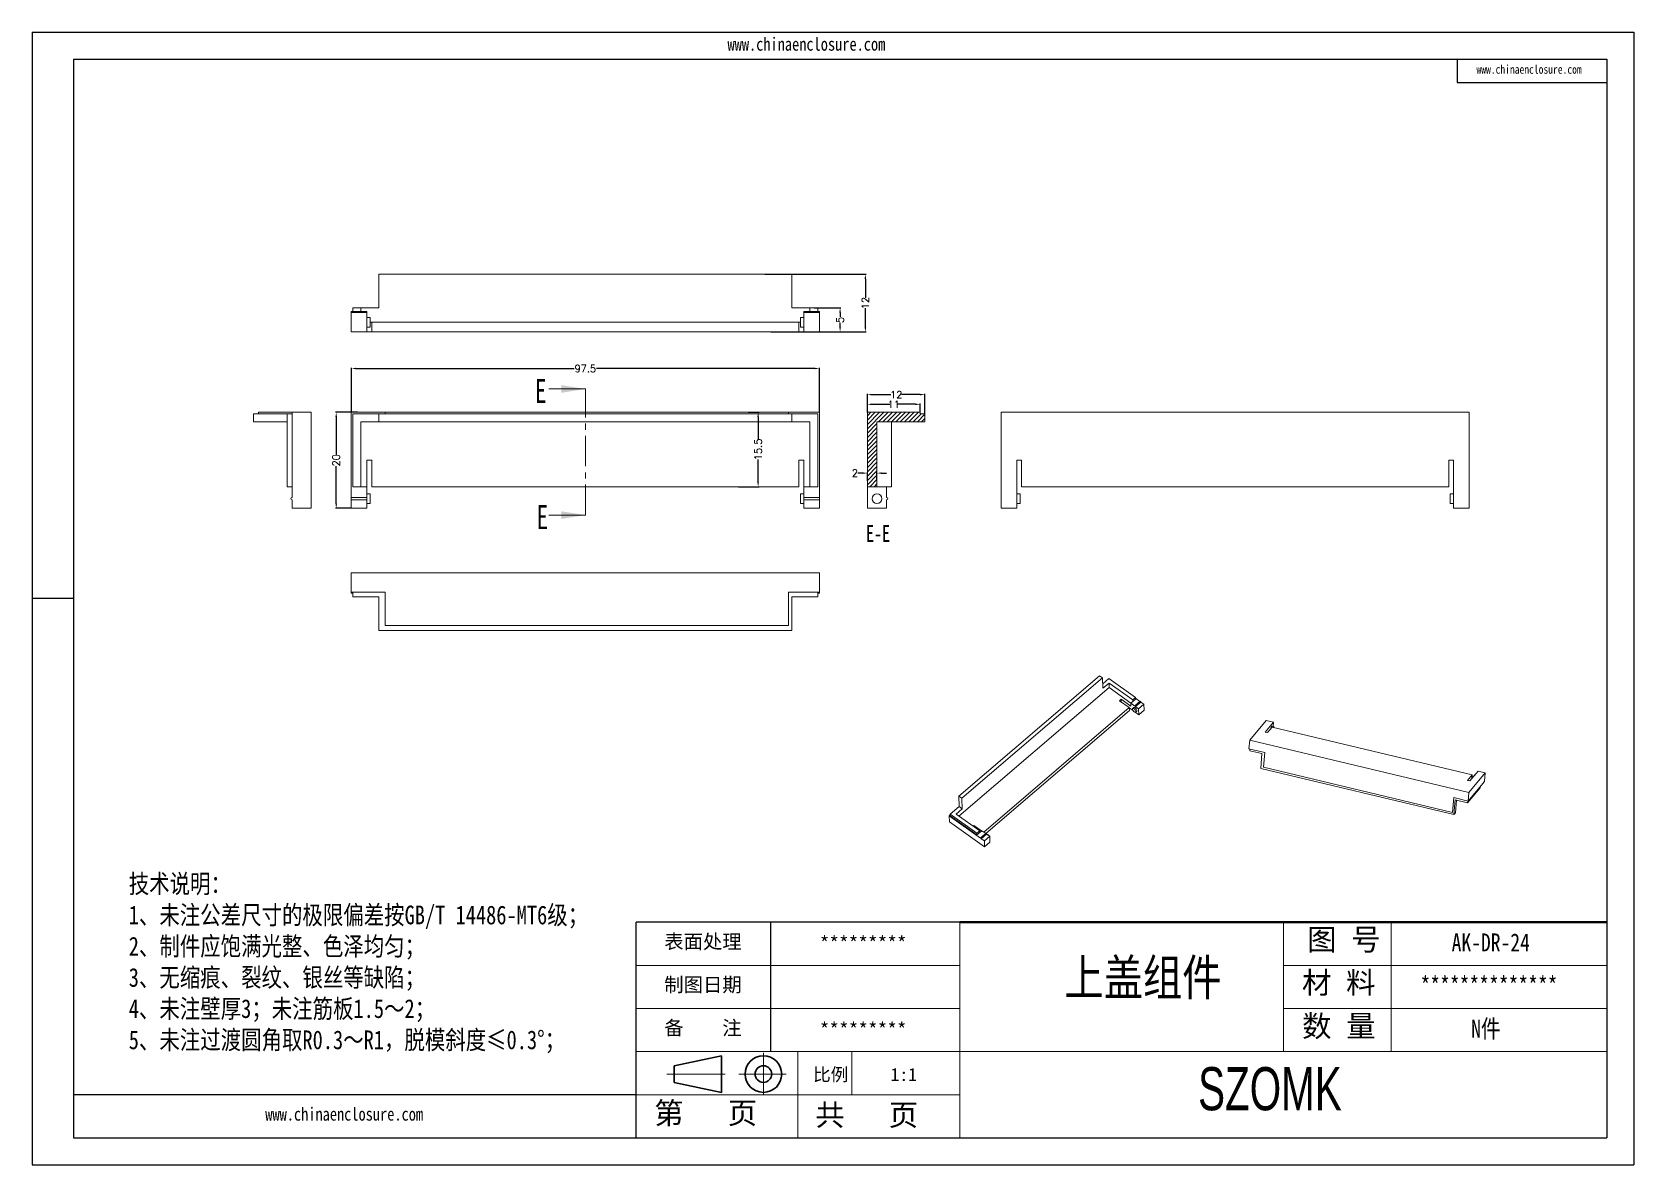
# Model space of a CAD drawing. Header units: inches. Extents: x 1384 to 2762, y 1089 to 1348.
# Drawn here: x 2199.3 to 2533.1, y 1088.5 to 1324.5 of the extents above; entities that cross this region are included whole.
import ezdxf

# ---------------------------------------------------------------- set-up
doc = ezdxf.new("R2010")
doc.units = ezdxf.units.IN
doc.linetypes.add('CENTER', pattern=[10.16, 6.35, -1.27, 1.27, -1.27])
doc.linetypes.add('CENTER2', pattern=[28.575, 19.05, -3.175, 3.175, -3.175])
doc.layers.add('文字', color=81, linetype='Continuous')
for name, color, linetype, lineweight in [('粗实线', 7, 'Continuous', 30), ('细实线', 3, 'Continuous', 9), ('细点划线', 2, 'CENTER2', 9)]:
    doc.layers.add(name, color=color, linetype=linetype, lineweight=lineweight)
doc.styles.add('SLDTEXTSTYLE3', font='TXT', dxfattribs={"width": 0.7})
doc.styles.add('SLDTEXTSTYLE6', font='TXT', dxfattribs={"width": 0.7})
doc.styles.get("Standard").update_dxf_attribs({"font": 'txt', "bigfont": 'gbcbig.shx'})
doc.styles.add('宋体', font='', dxfattribs={"width": 0.8, "height": 3.5})
doc.styles.add('长仿宋', font='', dxfattribs={"width": 0.7, "height": 4})
doc.styles.get('宋体').set_extended_font_data('SimSun')
doc.styles.get('长仿宋').set_extended_font_data('SimSun')
doc.dimstyles.new('1.5', dxfattribs={"dimtxt": 1.5, "dimasz": 1, "dimexe": 0.18, "dimexo": 0.0625, "dimgap": 0.1, "dimtad": 0, "dimzin": 9, "dimdsep": 46, "dimtxsty": 'Standard', "dimcen": 0.5, "dimclrd": 3, "dimclre": 3, "dimadec": 0, "dimazin": 2, "dimtfac": 1, "dimtofl": 0, "dimtmove": 0, "dimatfit": 3, "dimfxl": 0, "dimtolj": 1, "dimtzin": 0, "dimarcsym": 0})

# ---------------------------------------------------------------- blocks, each defined once
blk = doc.blocks.new('*D164')
at = {"color": 3, "lineweight": -2, "transparency": 16777216}
for p, q in [((2265.86, 1245.35), (2265.86, 1254.57)), ((2266.86, 1254.39), (2312.26, 1254.39)), ((2362.36, 1254.39), (2316.96, 1254.39)), ((2363.36, 1245.35), (2363.36, 1254.57))]:
    blk.add_line(p, q, dxfattribs=at)
at = {"color": 3, "transparency": 16777216}
for points in [[(2266.86, 1254.56), (2266.86, 1254.23), (2265.86, 1254.39)], [(2362.36, 1254.56), (2362.36, 1254.23), (2363.36, 1254.39)]]:
    blk.add_solid(points, dxfattribs=at)
at = {"layer": 'Defpoints', "color": 0, "transparency": 16777216}
for p in [(2363.36, 1254.39), (2265.86, 1245.28), (2363.36, 1245.28)]:
    blk.add_point(p, dxfattribs=at)
at = {"color": 0, "transparency": 16777216, "insert": (2314.61, 1254.39), "char_height": 1.5, "attachment_point": 5}
blk.add_mtext('\\A1;97.5', dxfattribs=at)
blk = doc.blocks.new('*D165')
at = {"color": 3, "lineweight": -2, "transparency": 16777216}
for p, q in [((2267.17, 1245.28), (2262.53, 1245.28)), ((2262.71, 1244.28), (2262.71, 1236.51)), ((2262.71, 1226.28), (2262.71, 1234.06)), ((2265.8, 1225.28), (2262.53, 1225.28))]:
    blk.add_line(p, q, dxfattribs=at)
at = {"color": 3, "transparency": 16777216}
for points in [[(2262.54, 1244.28), (2262.88, 1244.28), (2262.71, 1245.28)], [(2262.54, 1226.28), (2262.88, 1226.28), (2262.71, 1225.28)]]:
    blk.add_solid(points, dxfattribs=at)
at = {"layer": 'Defpoints', "color": 0, "transparency": 16777216}
for p in [(2267.24, 1245.28), (2262.71, 1225.28), (2265.86, 1225.28)]:
    blk.add_point(p, dxfattribs=at)
at = {"color": 0, "transparency": 16777216, "insert": (2262.71, 1235.28), "char_height": 1.5, "attachment_point": 5, "rotation": 90}
blk.add_mtext('\\A1;20', dxfattribs=at)
blk = doc.blocks.new('*D166')
at = {"color": 3, "lineweight": -2, "transparency": 16777216}
for p, q in [((2348.52, 1245.28), (2350.79, 1245.28)), ((2350.61, 1244.28), (2350.61, 1239.63)), ((2350.61, 1230.78), (2350.61, 1235.43)), ((2346.5, 1229.78), (2350.79, 1229.78))]:
    blk.add_line(p, q, dxfattribs=at)
at = {"color": 3, "transparency": 16777216}
for points in [[(2350.44, 1244.28), (2350.77, 1244.28), (2350.61, 1245.28)], [(2350.44, 1230.78), (2350.77, 1230.78), (2350.61, 1229.78)]]:
    blk.add_solid(points, dxfattribs=at)
at = {"layer": 'Defpoints', "color": 0, "transparency": 16777216}
for p in [(2348.46, 1245.28), (2350.61, 1245.28), (2346.44, 1229.78)]:
    blk.add_point(p, dxfattribs=at)
at = {"color": 0, "transparency": 16777216, "insert": (2350.61, 1237.53), "char_height": 1.5, "attachment_point": 5, "rotation": 90}
blk.add_mtext('\\A1;15.5', dxfattribs=at)
blk = doc.blocks.new('*D167')
at = {"color": 3, "lineweight": -2, "transparency": 16777216}
for p, q in [((2373.36, 1245.35), (2373.36, 1249.14)), ((2374.36, 1248.96), (2378.26, 1248.96)), ((2384.36, 1248.96), (2380.46, 1248.96)), ((2385.36, 1244.51), (2385.36, 1249.14))]:
    blk.add_line(p, q, dxfattribs=at)
at = {"color": 3, "transparency": 16777216}
for points in [[(2374.36, 1249.13), (2374.36, 1248.8), (2373.36, 1248.96)], [(2384.36, 1249.13), (2384.36, 1248.8), (2385.36, 1248.96)]]:
    blk.add_solid(points, dxfattribs=at)
at = {"layer": 'Defpoints', "color": 0, "transparency": 16777216}
for p in [(2385.36, 1248.96), (2373.36, 1245.28), (2385.36, 1244.45)]:
    blk.add_point(p, dxfattribs=at)
at = {"color": 0, "transparency": 16777216, "insert": (2379.36, 1248.96), "char_height": 1.5, "attachment_point": 5}
blk.add_mtext('\\A1;12', dxfattribs=at)
blk = doc.blocks.new('*D168')
at = {"color": 3, "lineweight": -2, "transparency": 16777216}
for p, q in [((2373.36, 1245.2), (2373.36, 1247.12)), ((2374.36, 1246.94), (2378.01, 1246.94)), ((2383.36, 1246.94), (2379.71, 1246.94)), ((2384.36, 1245.2), (2384.36, 1247.12))]:
    blk.add_line(p, q, dxfattribs=at)
at = {"color": 3, "transparency": 16777216}
for points in [[(2374.36, 1247.11), (2374.36, 1246.77), (2373.36, 1246.94)], [(2383.36, 1247.11), (2383.36, 1246.77), (2384.36, 1246.94)]]:
    blk.add_solid(points, dxfattribs=at)
at = {"layer": 'Defpoints', "color": 0, "transparency": 16777216}
for p in [(2373.36, 1246.94), (2373.36, 1245.13), (2384.36, 1245.13)]:
    blk.add_point(p, dxfattribs=at)
at = {"color": 0, "transparency": 16777216, "insert": (2378.86, 1246.94), "char_height": 1.5, "attachment_point": 5}
blk.add_mtext('\\A1;11', dxfattribs=at)
blk = doc.blocks.new('*D169')
at = {"color": 3, "lineweight": -2, "transparency": 16777216}
for p, q in [((2372.36, 1232.61), (2371.36, 1232.61)), ((2373.36, 1230.97), (2373.36, 1232.79)), ((2375.36, 1230.97), (2375.36, 1232.79)), ((2376.36, 1232.61), (2377.36, 1232.61))]:
    blk.add_line(p, q, dxfattribs=at)
at = {"color": 3, "transparency": 16777216}
for points in [[(2372.36, 1232.78), (2372.36, 1232.44), (2373.36, 1232.61)], [(2376.36, 1232.78), (2376.36, 1232.44), (2375.36, 1232.61)]]:
    blk.add_solid(points, dxfattribs=at)
at = {"layer": 'Defpoints', "color": 0, "transparency": 16777216}
for p in [(2375.36, 1232.61), (2373.36, 1230.9), (2375.36, 1230.9)]:
    blk.add_point(p, dxfattribs=at)
at = {"color": 0, "transparency": 16777216, "insert": (2370.76, 1232.61), "char_height": 1.5, "attachment_point": 5}
blk.add_mtext('\\A1;2', dxfattribs=at)
blk = doc.blocks.new('*D170')
at = {"color": 3, "lineweight": -2, "transparency": 16777216}
for p, q in [((2362.27, 1267.03), (2367.86, 1267.03)), ((2367.68, 1266.03), (2367.68, 1265.13)), ((2363.42, 1262.03), (2367.86, 1262.03)), ((2367.68, 1263.03), (2367.68, 1263.93))]:
    blk.add_line(p, q, dxfattribs=at)
at = {"color": 3, "transparency": 16777216}
for points in [[(2367.51, 1266.03), (2367.84, 1266.03), (2367.68, 1267.03)], [(2367.51, 1263.03), (2367.84, 1263.03), (2367.68, 1262.03)]]:
    blk.add_solid(points, dxfattribs=at)
at = {"layer": 'Defpoints', "color": 0, "transparency": 16777216}
for p in [(2362.21, 1267.03), (2367.68, 1267.03), (2363.36, 1262.03)]:
    blk.add_point(p, dxfattribs=at)
at = {"color": 0, "transparency": 16777216, "insert": (2367.68, 1264.53), "char_height": 1.5, "attachment_point": 5, "rotation": 90}
blk.add_mtext('\\A1;5', dxfattribs=at)
blk = doc.blocks.new('*D171')
at = {"color": 3, "lineweight": -2, "transparency": 16777216}
for p, q in [((2352.01, 1274.03), (2373.13, 1274.03)), ((2372.95, 1273.03), (2372.95, 1269.13)), ((2372.95, 1263.03), (2372.95, 1266.93)), ((2353.23, 1262.03), (2373.13, 1262.03))]:
    blk.add_line(p, q, dxfattribs=at)
at = {"color": 3, "transparency": 16777216}
for points in [[(2372.78, 1273.03), (2373.12, 1273.03), (2372.95, 1274.03)], [(2372.78, 1263.03), (2373.12, 1263.03), (2372.95, 1262.03)]]:
    blk.add_solid(points, dxfattribs=at)
at = {"layer": 'Defpoints', "color": 0, "transparency": 16777216}
for p in [(2351.95, 1274.03), (2372.95, 1274.03), (2353.17, 1262.03)]:
    blk.add_point(p, dxfattribs=at)
at = {"color": 0, "transparency": 16777216, "insert": (2372.95, 1268.03), "char_height": 1.5, "attachment_point": 5, "rotation": 90}
blk.add_mtext('\\A1;12', dxfattribs=at)

msp = doc.modelspace()

# ---------------------------------------------------------------- hatches: boundary and pattern name
at = {"linetype": 'Continuous', "lineweight": 0}
h = msp.add_hatch(dxfattribs=at)
h.set_pattern_fill('ANSI31', color=4, scale=0.2, style=0)
h.paths.add_polyline_path([(2375.359, 1229.784), (2375.359, 1243.284), (2385.359, 1243.284), (2385.359, 1244.984), (2384.359, 1244.984), (2384.359, 1245.284), (2373.359, 1245.284), (2373.359, 1229.784)], flags=0)

# ---------------------------------------------------------------- linework, layer by layer
for p, q in [((2199.343, 1324.476), (2533.064, 1324.476)), ((2199.343, 1324.476), (2199.343, 1088.511)), ((2533.064, 1324.476), (2533.064, 1088.511)), ((2207.978, 1318.857), (2527.445, 1318.857)), ((2207.978, 1318.857), (2207.978, 1094.129)), ((2496.233, 1318.857), (2496.233, 1313.981)), ((2527.445, 1318.857), (2527.445, 1094.129)), ((2496.233, 1313.981), (2527.445, 1313.981)), ((2207.978, 1206.493), (2199.343, 1206.493)), ((2199.343, 1197.754), (2199.343, 1088.511)), ((2392.609, 1139.075), (2325.19, 1139.075)), ((2325.19, 1094.129), (2325.19, 1139.075)), ((2353.281, 1112.108), (2353.281, 1139.075)), ((2325.19, 1103.119), (2207.978, 1103.119)), ((2207.978, 1094.129), (2527.445, 1094.129)), ((2199.343, 1088.511), (2533.064, 1088.511)), ((2199.343, 1088.511), (2353.843, 1088.511))]:
    msp.add_line(p, q)
at = {"color": 7, "linetype": 'Continuous', "lineweight": 15}
for p, q in [((2271.608, 1267.031), (2271.608, 1274.031)), ((2357.608, 1274.031), (2271.608, 1274.031)), ((2357.608, 1267.031), (2357.608, 1274.031)), ((2269.108, 1266.281), (2265.858, 1266.281)), ((2265.858, 1266.031), (2265.858, 1266.281)), ((2265.858, 1266.031), (2265.858, 1262.031)), ((2269.108, 1266.031), (2265.858, 1266.031)), ((2266.158, 1266.281), (2266.158, 1267.031)), ((2266.158, 1267.031), (2267.858, 1267.031)), ((2267.858, 1266.281), (2267.858, 1267.031)), ((2271.608, 1267.031), (2267.858, 1267.031)), ((2269.108, 1266.031), (2269.108, 1266.281)), ((2269.108, 1266.031), (2269.108, 1262.031)), ((2269.808, 1265.031), (2269.108, 1265.031)), ((2269.808, 1264.031), (2269.808, 1265.031)), ((2361.358, 1267.031), (2357.608, 1267.031)), ((2360.108, 1265.031), (2359.408, 1265.031)), ((2359.408, 1264.031), (2359.408, 1265.031)), ((2363.358, 1266.281), (2360.108, 1266.281)), ((2360.108, 1266.031), (2360.108, 1266.281)), ((2360.108, 1266.031), (2363.358, 1266.031)), ((2360.108, 1266.031), (2360.108, 1262.031)), ((2363.058, 1267.031), (2361.358, 1267.031)), ((2361.358, 1266.281), (2361.358, 1267.031)), ((2363.058, 1266.281), (2363.058, 1267.031)), ((2363.358, 1266.031), (2363.358, 1266.281)), ((2363.358, 1266.031), (2363.358, 1262.031)), ((2265.858, 1262.031), (2269.108, 1262.031)), ((2269.108, 1263.031), (2269.808, 1263.031)), ((2270.108, 1262.031), (2269.108, 1262.031)), ((2269.808, 1263.031), (2269.808, 1264.031)), ((2270.108, 1264.031), (2269.808, 1264.031)), ((2270.108, 1264.031), (2270.108, 1262.031)), ((2359.108, 1264.031), (2270.108, 1264.031)), ((2359.108, 1262.031), (2270.108, 1262.031)), ((2359.108, 1264.031), (2359.108, 1262.031)), ((2359.108, 1264.031), (2359.408, 1264.031)), ((2359.108, 1262.031), (2360.108, 1262.031)), ((2359.408, 1263.031), (2359.408, 1264.031)), ((2359.408, 1263.031), (2360.108, 1263.031)), ((2360.108, 1262.031), (2363.358, 1262.031)), ((2245.506, 1243.284), (2245.506, 1244.984)), ((2245.506, 1244.984), (2252.506, 1244.984)), ((2246.506, 1244.984), (2246.506, 1245.284)), ((2246.506, 1245.284), (2253.506, 1245.284)), ((2252.506, 1229.784), (2252.506, 1244.984)), ((2252.506, 1244.984), (2253.506, 1244.984)), ((2253.506, 1227.534), (2253.506, 1245.284)), ((2253.506, 1245.284), (2257.506, 1245.284)), ((2257.506, 1225.284), (2257.506, 1245.284)), ((2265.858, 1227.534), (2265.858, 1245.284)), ((2265.858, 1245.284), (2272.908, 1245.284)), ((2266.158, 1229.784), (2266.158, 1244.984)), ((2266.158, 1244.984), (2271.608, 1244.984)), ((2271.608, 1243.284), (2271.608, 1244.984)), ((2271.608, 1244.984), (2357.608, 1244.984)), ((2272.908, 1245.284), (2356.908, 1245.284)), ((2272.908, 1244.984), (2272.908, 1245.284)), ((2356.908, 1244.984), (2356.908, 1245.284)), ((2363.358, 1245.284), (2356.908, 1245.284)), ((2357.608, 1243.284), (2357.608, 1244.984)), ((2357.608, 1244.984), (2363.058, 1244.984)), ((2363.058, 1229.784), (2363.058, 1244.984)), ((2363.358, 1227.534), (2363.358, 1245.284)), ((2373.359, 1245.284), (2373.359, 1229.784)), ((2384.359, 1245.284), (2373.359, 1245.284)), ((2384.359, 1245.284), (2384.359, 1244.984)), ((2384.359, 1244.984), (2385.359, 1244.984)), ((2385.359, 1244.984), (2385.359, 1243.284)), ((2401.234, 1225.284), (2401.234, 1245.284)), ((2401.234, 1245.284), (2498.734, 1245.284)), ((2498.734, 1245.284), (2498.734, 1225.284)), ((2252.506, 1243.284), (2245.506, 1243.284)), ((2267.858, 1243.284), (2267.858, 1229.784)), ((2271.608, 1243.284), (2267.858, 1243.284)), ((2357.608, 1243.284), (2271.608, 1243.284)), ((2361.358, 1243.284), (2357.608, 1243.284)), ((2361.358, 1229.784), (2361.358, 1243.284)), ((2385.359, 1243.284), (2375.359, 1243.284)), ((2375.359, 1243.284), (2375.359, 1229.784)), ((2378.359, 1229.784), (2378.359, 1243.284)), ((2270.108, 1235.284), (2269.108, 1235.284)), ((2269.108, 1235.284), (2269.108, 1229.784)), ((2270.108, 1229.784), (2270.108, 1235.284)), ((2359.108, 1229.784), (2359.108, 1235.284)), ((2359.108, 1235.284), (2360.108, 1235.284)), ((2360.108, 1235.284), (2360.108, 1229.784)), ((2405.484, 1235.284), (2404.484, 1235.284)), ((2404.484, 1235.284), (2404.484, 1225.284)), ((2405.484, 1229.784), (2405.484, 1235.284)), ((2494.484, 1229.784), (2494.484, 1235.284)), ((2494.484, 1235.284), (2495.484, 1235.284)), ((2495.484, 1235.284), (2495.484, 1225.284)), ((2253.506, 1229.784), (2252.506, 1229.784)), ((2266.158, 1229.784), (2267.858, 1229.784)), ((2267.858, 1229.784), (2269.108, 1229.784)), ((2269.108, 1229.784), (2269.108, 1227.534)), ((2269.808, 1228.284), (2269.108, 1228.284)), ((2269.808, 1226.284), (2269.808, 1228.284)), ((2359.108, 1229.784), (2270.108, 1229.784)), ((2360.108, 1228.284), (2359.408, 1228.284)), ((2359.408, 1226.284), (2359.408, 1228.284)), ((2361.358, 1229.784), (2360.108, 1229.784)), ((2360.108, 1229.784), (2360.108, 1227.534)), ((2363.058, 1229.784), (2361.358, 1229.784)), ((2373.359, 1229.784), (2375.359, 1229.784)), ((2373.359, 1229.784), (2373.359, 1225.284)), ((2377.359, 1229.784), (2375.359, 1229.784)), ((2377.359, 1229.784), (2377.359, 1227.534)), ((2377.359, 1229.784), (2378.359, 1229.784)), ((2405.184, 1228.284), (2404.484, 1228.284)), ((2405.184, 1228.284), (2405.184, 1226.284)), ((2405.484, 1229.784), (2494.484, 1229.784)), ((2495.484, 1228.284), (2494.784, 1228.284)), ((2494.784, 1228.284), (2494.784, 1226.284)), ((2253.506, 1225.284), (2253.506, 1227.034)), ((2253.506, 1225.284), (2257.506, 1225.284)), ((2265.858, 1227.534), (2269.108, 1227.534)), ((2265.858, 1227.034), (2265.858, 1227.534)), ((2269.108, 1227.034), (2265.858, 1227.034)), ((2265.858, 1225.284), (2265.858, 1227.034)), ((2269.108, 1225.284), (2265.858, 1225.284)), ((2269.108, 1227.034), (2269.108, 1227.534)), ((2269.108, 1227.034), (2269.108, 1225.284)), ((2269.108, 1226.284), (2269.808, 1226.284)), ((2359.408, 1226.284), (2360.108, 1226.284)), ((2363.358, 1227.534), (2360.108, 1227.534)), ((2360.108, 1227.034), (2360.108, 1227.534)), ((2360.108, 1227.034), (2363.358, 1227.034)), ((2360.108, 1227.034), (2360.108, 1225.284)), ((2360.108, 1225.284), (2363.358, 1225.284)), ((2363.358, 1227.034), (2363.358, 1227.534)), ((2363.358, 1225.284), (2363.358, 1227.034)), ((2377.359, 1225.284), (2373.359, 1225.284)), ((2377.359, 1227.034), (2377.359, 1225.284)), ((2404.484, 1225.284), (2401.234, 1225.284)), ((2404.484, 1226.284), (2405.184, 1226.284)), ((2494.784, 1226.284), (2495.484, 1226.284)), ((2498.734, 1225.284), (2495.484, 1225.284)), ((2265.858, 1207.841), (2265.858, 1211.841)), ((2363.358, 1211.841), (2265.858, 1211.841)), ((2363.358, 1207.841), (2363.358, 1211.841)), ((2265.858, 1207.841), (2272.908, 1207.841)), ((2265.858, 1207.591), (2265.858, 1207.841)), ((2265.858, 1207.591), (2266.158, 1207.591)), ((2266.158, 1207.841), (2266.158, 1206.841)), ((2266.158, 1206.841), (2271.608, 1206.841)), ((2271.608, 1206.841), (2271.608, 1199.841)), ((2272.908, 1207.841), (2272.908, 1200.841)), ((2363.358, 1207.841), (2356.908, 1207.841)), ((2356.908, 1200.841), (2356.908, 1207.841)), ((2357.608, 1206.841), (2363.058, 1206.841)), ((2357.608, 1199.841), (2357.608, 1206.841)), ((2363.058, 1206.841), (2363.058, 1207.841)), ((2363.058, 1207.591), (2363.358, 1207.591)), ((2363.358, 1207.591), (2363.358, 1207.841)), ((2271.608, 1199.841), (2357.608, 1199.841)), ((2272.908, 1200.841), (2356.908, 1200.841)), ((2392.393, 1165.318), (2421.715, 1190.413)), ((2422.337, 1189.969), (2393.014, 1164.874)), ((2422.337, 1189.969), (2421.715, 1190.413)), ((2422.429, 1187.792), (2422.337, 1189.969)), ((2422.389, 1188.733), (2423.666, 1189.826)), ((2423.707, 1188.886), (2422.429, 1187.792)), ((2429.221, 1185.858), (2423.666, 1189.826)), ((2423.707, 1188.886), (2423.747, 1187.953)), ((2428.641, 1185.362), (2423.707, 1188.886)), ((2423.747, 1187.953), (2392.443, 1161.163)), ((2428.27, 1184.722), (2423.747, 1187.953)), ((2425.903, 1185.208), (2426.244, 1185.5)), ((2427.914, 1183.773), (2425.903, 1185.208)), ((2426.244, 1185.5), (2428.254, 1184.064)), ((2426.268, 1184.948), (2426.244, 1185.5)), ((2428.654, 1185.051), (2428.228, 1184.686)), ((2429.221, 1185.858), (2428.641, 1185.362)), ((2428.654, 1185.051), (2428.641, 1185.362)), ((2429.234, 1185.547), (2428.654, 1185.051)), ((2430.169, 1185.077), (2429.061, 1184.129)), ((2429.234, 1185.547), (2429.221, 1185.858)), ((2430.145, 1185.057), (2429.227, 1185.713)), ((2429.233, 1183.968), (2430.341, 1184.917)), ((2430.981, 1184.46), (2430.341, 1184.917)), ((2427.914, 1183.773), (2397.611, 1157.839)), ((2427.94, 1183.151), (2398.062, 1157.58)), ((2427.914, 1183.773), (2427.94, 1183.151)), ((2427.916, 1183.703), (2428.701, 1183.142)), ((2428.228, 1184.686), (2429.051, 1184.099)), ((2428.228, 1184.686), (2428.254, 1184.064)), ((2428.843, 1183.792), (2428.604, 1183.587)), ((2429.178, 1182.802), (2429.925, 1182.268)), ((2429.233, 1183.968), (2429.873, 1183.512)), ((2429.255, 1182.828), (2429.493, 1183.032)), ((2429.873, 1183.512), (2430.981, 1184.46)), ((2429.873, 1183.512), (2429.925, 1182.268)), ((2429.925, 1182.268), (2431.034, 1183.216)), ((2430.981, 1184.46), (2431.034, 1183.216)), ((2453.022, 1176.979), (2456.438, 1181.095)), ((2456.252, 1178.673), (2457.96, 1180.731)), ((2456.72, 1178.561), (2456.252, 1178.673)), ((2456.438, 1181.095), (2457.96, 1180.731)), ((2457.66, 1179.693), (2456.72, 1178.561)), ((2457.985, 1179.844), (2457.657, 1179.923)), ((2499.338, 1169.737), (2457.66, 1179.693)), ((2457.884, 1179.868), (2457.96, 1180.731)), ((2452.866, 1175.212), (2453.022, 1176.979)), ((2452.866, 1175.212), (2456.168, 1174.423)), ((2453.051, 1175.167), (2453.019, 1174.798)), ((2453.019, 1174.798), (2455.571, 1174.188)), ((2498.681, 1166.072), (2453.022, 1176.979)), ((2455.571, 1174.188), (2455.298, 1171.096)), ((2456.168, 1174.423), (2455.895, 1171.331)), ((2455.298, 1171.096), (2495.571, 1161.476)), ((2455.895, 1171.331), (2495.231, 1161.934)), ((2499.338, 1169.737), (2498.399, 1168.605)), ((2498.399, 1168.605), (2498.867, 1168.493)), ((2502.097, 1170.188), (2498.681, 1166.072)), ((2498.867, 1168.493), (2500.575, 1170.552)), ((2499.271, 1168.981), (2499.338, 1169.737)), ((2499.965, 1169.816), (2499.944, 1169.821)), ((2500.575, 1170.552), (2502.097, 1170.188)), ((2501.941, 1168.421), (2501.642, 1168.061)), ((2501.941, 1168.421), (2502.097, 1170.188)), ((2393.014, 1164.874), (2392.393, 1165.318)), ((2392.485, 1163.141), (2392.393, 1165.318)), ((2393.106, 1162.697), (2393.014, 1164.874)), ((2495.231, 1161.934), (2495.504, 1165.026)), ((2495.283, 1161.996), (2495.549, 1165.016)), ((2498.525, 1164.305), (2495.504, 1165.026)), ((2500.993, 1167.087), (2498.397, 1163.958)), ((2501.557, 1167.958), (2498.525, 1164.305)), ((2498.525, 1164.305), (2498.681, 1166.072)), ((2501.012, 1167.302), (2500.993, 1167.087)), ((2501.511, 1167.902), (2501.571, 1167.888)), ((2390.428, 1161.23), (2390.633, 1161.406)), ((2390.627, 1161.55), (2392.485, 1163.141)), ((2390.64, 1161.239), (2390.627, 1161.55)), ((2396.182, 1157.583), (2390.627, 1161.55)), ((2393.106, 1162.697), (2391.828, 1161.603)), ((2391.828, 1161.603), (2396.762, 1158.079)), ((2393.106, 1162.697), (2392.485, 1163.141)), ((2495.283, 1161.996), (2495.231, 1161.934)), ((2495.571, 1161.476), (2495.844, 1164.568)), ((2495.862, 1161.826), (2495.571, 1161.476)), ((2495.844, 1164.568), (2498.397, 1163.958)), ((2496.099, 1164.507), (2495.862, 1161.826)), ((2498.397, 1163.958), (2498.429, 1164.328)), ((2390.428, 1161.23), (2390.48, 1159.986)), ((2396.915, 1156.597), (2390.428, 1161.23)), ((2390.48, 1159.986), (2397.79, 1154.765)), ((2390.64, 1161.239), (2396.195, 1157.272)), ((2395.558, 1159.238), (2395.367, 1159.075)), ((2397.158, 1158.095), (2395.558, 1159.238)), ((2395.571, 1158.929), (2395.558, 1159.238)), ((2396.182, 1157.583), (2396.762, 1158.079)), ((2396.775, 1157.768), (2396.762, 1158.079)), ((2396.775, 1157.768), (2397.201, 1158.132)), ((2397.201, 1158.132), (2398.01, 1157.555)), ((2396.195, 1157.272), (2396.182, 1157.583)), ((2396.195, 1157.272), (2396.775, 1157.768)), ((2396.772, 1157.836), (2396.817, 1157.804)), ((2398.033, 1157.575), (2396.925, 1156.626)), ((2398.206, 1157.414), (2397.098, 1156.466)), ((2397.737, 1156.009), (2397.098, 1156.466)), ((2398.846, 1156.958), (2397.737, 1156.009)), ((2397.737, 1156.009), (2397.79, 1154.765)), ((2397.79, 1154.765), (2398.898, 1155.714)), ((2398.206, 1157.414), (2398.846, 1156.958)), ((2398.846, 1156.958), (2398.898, 1155.714))]:
    msp.add_line(p, q, dxfattribs=at)
at = {"color": 7, "linetype": 'Continuous', "lineweight": 0}
for p, q in [((2307.008, 1250.133), (2314.608, 1250.133)), ((2307.008, 1223.863), (2314.608, 1223.863))]:
    msp.add_line(p, q, dxfattribs=at)
at = {"color": 1, "linetype": 'CENTER', "lineweight": 0}
msp.add_line((2314.608, 1223.863), (2314.608, 1250.133), dxfattribs=at)
at = {"color": 7, "linetype": 'Continuous', "lineweight": 15, "flags": 128}
for points in [[(2430.341, 1184.917), (2430.333, 1184.952), (2430.312, 1184.991), (2430.282, 1185.029), (2430.247, 1185.06), (2430.212, 1185.079), (2430.183, 1185.083), (2430.169, 1185.077)], [(2429.295, 1182.946), (2429.275, 1183.05), (2429.224, 1183.167), (2429.147, 1183.288), (2429.051, 1183.402), (2428.944, 1183.498), (2428.835, 1183.569), (2428.735, 1183.607), (2428.653, 1183.61), (2428.595, 1183.578), (2428.566, 1183.512), (2428.57, 1183.419), (2428.606, 1183.308), (2428.671, 1183.187), (2428.758, 1183.069), (2428.861, 1182.962), (2428.97, 1182.878), (2429.075, 1182.823), (2429.168, 1182.802), (2429.239, 1182.817), (2429.283, 1182.866), (2429.295, 1182.946)], [(2429.534, 1183.151), (2429.514, 1183.254), (2429.463, 1183.371), (2429.386, 1183.492), (2429.289, 1183.606), (2429.182, 1183.702), (2429.074, 1183.773), (2428.974, 1183.812), (2428.891, 1183.815), (2428.843, 1183.792)], [(2429.233, 1183.968), (2429.225, 1184.003), (2429.204, 1184.043), (2429.174, 1184.081), (2429.139, 1184.111), (2429.104, 1184.131), (2429.075, 1184.135), (2429.056, 1184.124), (2429.051, 1184.099)], [(2429.493, 1183.032), (2429.521, 1183.071), (2429.534, 1183.151)], [(2457.388, 1179.366), (2457.404, 1179.442), (2457.442, 1179.586), (2457.489, 1179.716), (2457.541, 1179.821), (2457.592, 1179.892), (2457.639, 1179.923), (2457.657, 1179.923)], [(2457.824, 1179.654), (2457.869, 1179.743), (2457.92, 1179.814), (2457.967, 1179.844), (2458.006, 1179.832), (2458.032, 1179.777), (2458.043, 1179.685), (2458.042, 1179.602)], [(2499.757, 1169.565), (2499.776, 1169.614), (2499.828, 1169.72), (2499.879, 1169.791), (2499.927, 1169.821), (2499.944, 1169.821)], [(2501.642, 1168.061), (2501.635, 1168.015), (2501.623, 1167.968), (2501.607, 1167.927), (2501.59, 1167.899), (2501.574, 1167.888), (2501.562, 1167.895), (2501.556, 1167.92), (2501.557, 1167.958)], [(2397.098, 1156.466), (2397.09, 1156.501), (2397.069, 1156.54), (2397.038, 1156.578), (2397.003, 1156.609), (2396.969, 1156.628), (2396.94, 1156.633), (2396.921, 1156.621), (2396.915, 1156.597)], [(2398.206, 1157.414), (2398.198, 1157.449), (2398.177, 1157.489), (2398.147, 1157.527), (2398.111, 1157.557), (2398.077, 1157.577), (2398.048, 1157.581), (2398.033, 1157.575)]]:
    msp.add_lwpolyline(points, dxfattribs=at)
at = {"color": 7, "linetype": 'Continuous', "lineweight": 15}
msp.add_circle((2375.359, 1227.284), 1, dxfattribs=at)
for centre, radius, start, end in [((2253.506, 1227.284), 0.25, 90, 270), ((2377.359, 1227.284), 0.25, 270, 90), ((2397.892, 1156.659), 0.856, 33.15823, 69.39514)]:
    msp.add_arc(centre, radius, start, end, dxfattribs=at)
at = {"color": 7, "linetype": 'Continuous', "lineweight": 0}
for points in [[(2314.608, 1250.133), (2309.608, 1250.933), (2309.608, 1249.333)], [(2314.608, 1223.863), (2309.608, 1224.663), (2309.608, 1223.063)]]:
    msp.add_solid(points, dxfattribs=at)
at = {"layer": '粗实线', "color": 7, "lineweight": 40}
msp.add_line((2527.445, 1139.075), (2392.609, 1139.075), dxfattribs=at)
at = {"layer": '粗实线', "color": 7}
for p, q in [((2342.956, 1111.267), (2333.134, 1109.185)), ((2333.134, 1109.185), (2333.134, 1105.711)), ((2342.956, 1111.267), (2342.956, 1103.569)), ((2333.134, 1105.711), (2342.956, 1103.569))]:
    msp.add_line(p, q, dxfattribs=at)
for radius in [3.819, 1.737]:
    msp.add_circle((2351.698, 1107.448), radius, dxfattribs=at)
at = {"layer": '细实线', "color": 7}
for p, q in [((2392.609, 1139.075), (2392.609, 1094.129)), ((2460.027, 1139.075), (2460.027, 1112.108)), ((2482.5, 1139.075), (2482.5, 1112.297)), ((2392.609, 1130.086), (2325.19, 1130.086)), ((2527.445, 1130.086), (2460.027, 1130.086)), ((2392.609, 1121.097), (2325.19, 1121.097)), ((2527.445, 1121.097), (2460.027, 1121.097)), ((2527.445, 1112.108), (2325.19, 1112.108)), ((2358.9, 1112.108), (2358.9, 1094.129)), ((2370.136, 1112.108), (2370.136, 1103.119)), ((2392.609, 1103.119), (2325.19, 1103.119))]:
    msp.add_line(p, q, dxfattribs=at)
at = {"layer": '细点划线', "color": 7}
for p, q in [((2351.698, 1111.844), (2351.698, 1103.119)), ((2331.568, 1107.448), (2343.709, 1107.448)), ((2346.591, 1107.448), (2356.46, 1107.448))]:
    msp.add_line(p, q, dxfattribs=at)

# ---------------------------------------------------------------- texts
at = {"color": 7, "linetype": 'Continuous', "char_height": 5, "attachment_point": 1, "style": 'SLDTEXTSTYLE6'}
for insert in [(2304.125, 1252.216), (2304.465, 1225.946)]:
    msp.add_mtext('E', dxfattribs=dict(at, insert=insert))
at = {"color": 0, "linetype": 'Continuous', "lineweight": 0, "insert": (2375.59, 1221.787), "char_height": 3.5, "attachment_point": 2, "style": 'SLDTEXTSTYLE3'}
msp.add_mtext('E-E', dxfattribs=at)
at = {"char_height": 2.95622, "width": 1680.17065, "attachment_point": 1}
for s, insert in [('{\\fSimHei|b0|i0|c134|p49;表面处理}', (2331.053, 1136.524)), ('{\\fSimHei|b0|i0|c134|p49;*********}', (2363.431, 1136.144)), ('{\\fSimHei|b0|i0|c134|p49;制图日期}', (2331.053, 1127.535)), ('{\\fSimHei|b0|i0|c134|p49;备    注}', (2331.053, 1118.546)), ('{\\fSimHei|b0|i0|c134|p49;*********}', (2363.431, 1118.166))]:
    msp.add_mtext(s, dxfattribs=dict(at, insert=insert))
at = {"layer": '文字', "color": 0, "attachment_point": 1, "style": '宋体'}
for s, insert, char_height, width in [('www.chinaenclosure.com', (2344.221, 1323.343), 2.74668, 48.25645), ('www.chinaenclosure.com', (2500.254, 1317.622), 1.83112, 32.17097), ('{\\H1.111x;技术说明：\\P1、未注公差尺寸的极限偏差按GB/T 14486-MT6级；\\P2、制件应饱满光整、色泽均匀；\\P3、无缩痕、裂纹、银丝等缺陷；\\P4、未注壁厚3；未注筋板1.5～2；\\P5、未注过渡圆角取R0.3～R1，脱模斜度≤0.3%%D；}', (2219.491, 1149.037), 3.51137, 127.89605), ('{\\H1.111x;AK-DR-24}', (2495.077, 1136.727), 3.37092, 38.97162), ('上盖组件', (2414.43, 1131.315), 7.4909, 95.76887), ('{\\H1.111x;**************}', (2488.593, 1127.738), 3.37092, 38.97162), ('{\\H1.111x;N件}', (2499.155, 1118.749), 3.37092, 38.97162), ('www.chinaenclosure.com', (2247.925, 1100.488), 2.74668, 48.25645)]:
    msp.add_mtext(s, dxfattribs=dict(at, insert=insert, char_height=char_height, width=width))
at = {"layer": '粗实线', "insert": (2442.268, 1108.889), "char_height": 8.98912, "width": 100.80407, "attachment_point": 1, "style": '长仿宋'}
msp.add_mtext('{\\fSTXinwei|b0|i0|c134|p2;SZOMK}', dxfattribs=at)
at = {"layer": '细实线', "color": 7, "attachment_point": 1}
for s, insert, char_height, width in [('{\\fSimSun|b0|i0|c134|p54;图 号}', (2464.969, 1137.711), 4.49456, 22.4728), ('{\\fSimSun|b0|i0|c134|p54;材 料   }', (2463.904, 1128.721), 4.49456, 22.4728), ('{\\fSimSun|b0|i0|c134|p54;数 量}', (2463.926, 1119.688), 4.49456, 20.30699), ('{\\fSimSun|b0|i0|c134|p54;比例}', (2362.046, 1108.703), 2.69674, 11.83783), ('{\\fSimSun|b0|i0|c134|p54;1:1}', (2378.198, 1108.703), 2.69674, 11.83783), ('{\\fSimSun|b0|i0|c134|p54;第   页}', (2328.972, 1101.574), 4.49456, 33.7092), ('{\\fSimSun|b0|i0|c134|p54; 共   页}', (2359.45, 1101.192), 4.49456, 33.7092)]:
    msp.add_mtext(s, dxfattribs=dict(at, insert=insert, char_height=char_height, width=width))

# ---------------------------------------------------------------- dimensions: what is measured, and where the dimension line sits
for base, p1, p2, picture, middle in [((2372.951, 1274.031), (2353.17, 1262.031), (2351.948, 1274.031), '*D171', (2372.951, 1268.031)), ((2367.677, 1267.031), (2363.358, 1262.031), (2362.208, 1267.031), '*D170', (2367.677, 1264.531)), ((2262.711, 1225.284), (2267.237, 1245.284), (2265.858, 1225.284), '*D165', (2262.711, 1235.284)), ((2350.606, 1245.284), (2346.441, 1229.784), (2348.461, 1245.284), '*D166', (2350.606, 1237.534))]:
    dim = msp.add_linear_dim(base=base, p1=p1, p2=p2, angle=90, dimstyle='1.5')
    dim.commit()
    dim.dimension.update_dxf_attribs({"geometry": picture, "text_midpoint": middle})
for base, p1, p2, picture, middle in [((2363.358, 1254.393), (2265.858, 1245.284), (2363.358, 1245.284), '*D164', (2314.608, 1254.393)), ((2385.359, 1248.962), (2373.359, 1245.284), (2385.359, 1244.446), '*D167', (2379.359, 1248.962)), ((2373.359, 1246.94), (2384.359, 1245.134), (2373.359, 1245.134), '*D168', (2378.859, 1246.94))]:
    dim = msp.add_linear_dim(base=base, p1=p1, p2=p2, dimstyle='1.5')
    dim.commit()
    dim.dimension.update_dxf_attribs({"geometry": picture, "text_midpoint": middle})
dim = msp.add_linear_dim(base=(2375.359, 1232.609), p1=(2373.359, 1230.904), p2=(2375.359, 1230.904), dimstyle='1.5')
dim.commit()
dim.dimension.update_dxf_attribs({"geometry": '*D169', "text_midpoint": (2370.759, 1232.609), "dimtype": 160})

doc.saveas('drawing.dxf')
